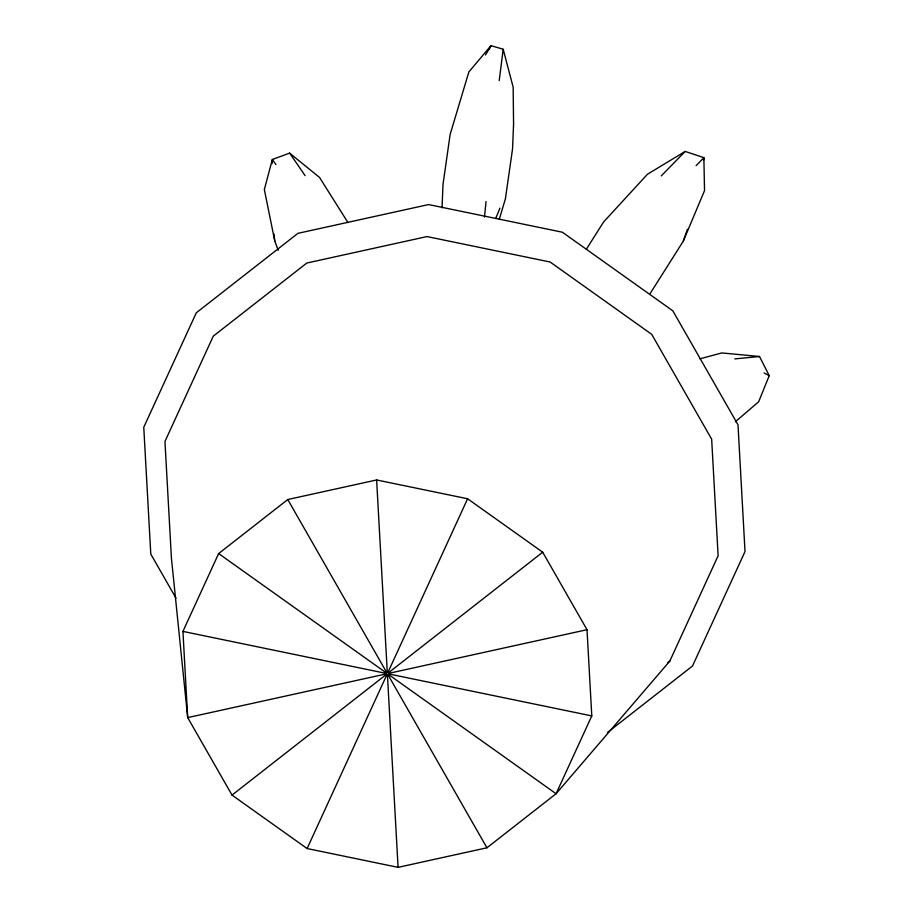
<?xml version="1.0" encoding="UTF-8"?>
<svg xmlns="http://www.w3.org/2000/svg" width="913" height="913" viewBox="0 0 913 913"><rect width="100%" height="100%" fill="white"/><g stroke="black" fill="none" stroke-linecap="round" stroke-linejoin="round"><path stroke-width="1.37" d="M442.04 207.81L442.999 184.46L450.143 134.416L468.86 71.956L490.977 45.65L503.189 49.256L513.152 87.157L513.574 124.065L512.558 148.796L505.403 198.829L499.308 219.2M272.063 163.655L272.348 159.49L289.615 153.11L319.55 177.442L347.956 222.555M484.483 217.066L486.024 201.579M703.535 160.46L703.866 157.675L685.207 151.421L647.488 174.223L603.619 221.939L586.34 249.26M499.228 80.595L503.189 49.256M650.261 293.37L683.323 241.112L687.375 229.289M699.883 358.832L721.863 352.932L759.525 356.504L769.237 375.677L758.623 401.811L735.342 421.76M495.679 218.561L499.947 208.13M683.323 241.112L704.539 190.589L703.866 157.675L696.105 165.675M386.176 673.92L187.701 717.607L182.931 631.408L218.641 553.575L287.766 499.525L376.624 479.964L467.604 498.76L542.687 552.205L587.013 629.708L591.784 715.906L556.074 793.739L486.937 847.789L398.079 867.35L307.11 848.542L232.016 795.097L187.701 717.607L171.416 558.083L164.956 441.458L213.277 336.155L306.802 263.035L427.022 236.57L550.105 262.008L651.699 334.318L711.661 439.164L718.12 555.789L669.8 661.092L556.074 793.739L388.345 674.365M307.11 848.542L386.884 674.684M387.831 672.63L467.604 498.76M489.117 49.405L490.977 45.65L485.522 54.951M661.263 175.901L685.207 151.421M232.016 795.097L386.439 674.365M388.265 672.938L542.687 552.205M667.574 662.838L669.8 661.092M607.59 732.397L692.499 666.011L745.019 551.555L738.001 424.785L672.824 310.819L562.397 232.222L428.608 204.569L297.946 233.329L196.284 312.817L143.763 427.273L150.782 554.043L176.004 598.163M388.527 673.395L587.013 629.708M734.782 358.9L759.525 356.504M182.931 631.408L386.153 673.406M388.561 673.908L591.784 715.906M764.067 372.949L769.237 375.677M218.641 553.575L386.359 672.949M275.943 164.545L272.348 159.49L264.336 189.505L274.756 240.975L278.248 250.333M289.615 153.11L305.113 175.638M287.766 499.525L386.77 672.63M387.945 674.684L486.937 847.789M274.014 234.105L274.756 240.975M376.624 479.964L387.295 672.516M387.42 674.798L398.079 867.35"/></g></svg>
